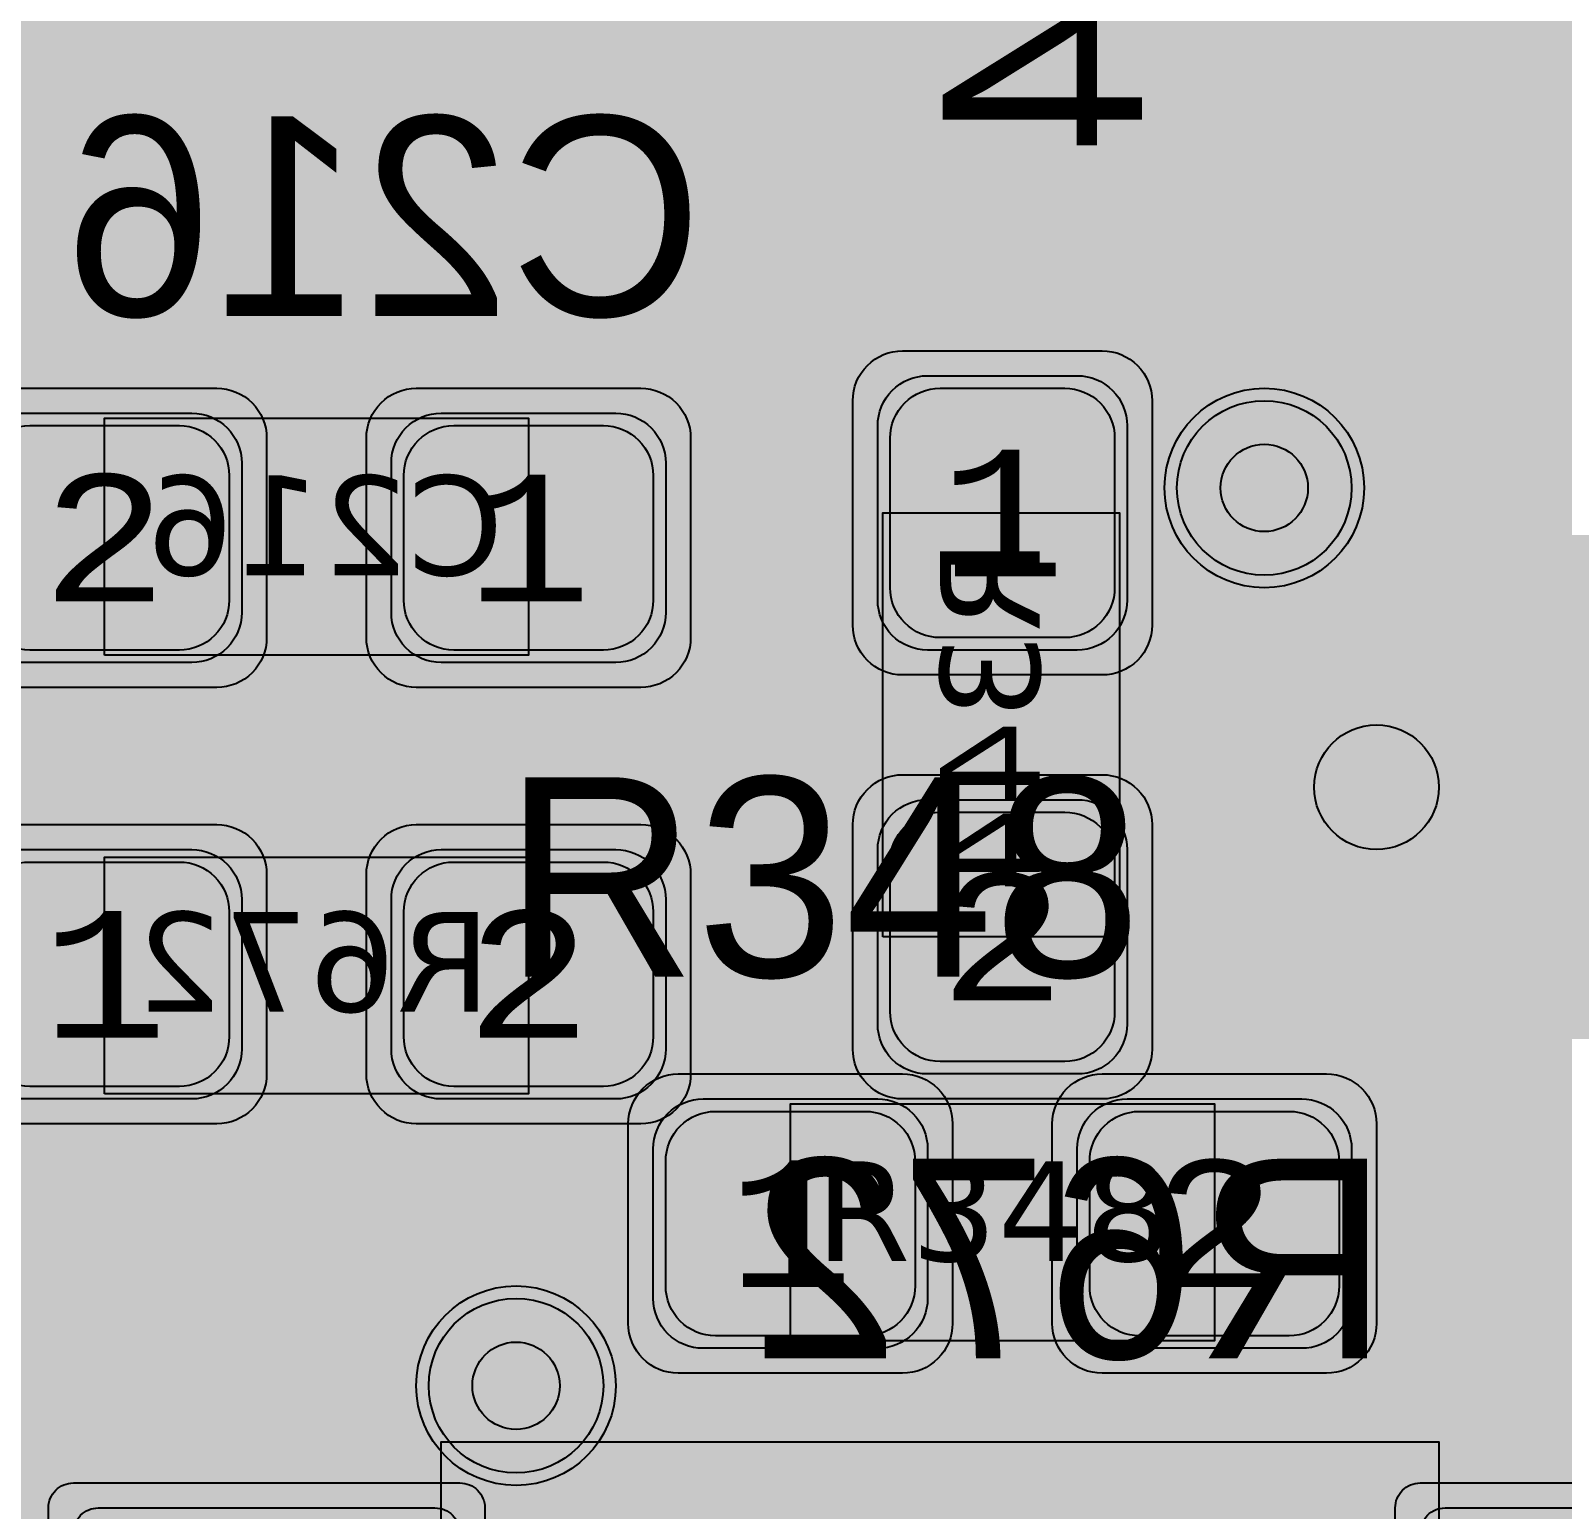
# Model space of a CAD drawing. Extents: x -28 to 199, y -61 to 255.
# Drawn here: x 148.35 to 154.5, y 148.6 to 154.53 of the extents above; entities that cross this region are included whole.
import ezdxf
from ezdxf.enums import TextEntityAlignment as Align

# ---------------------------------------------------------------- set-up
doc = ezdxf.new("R2010")
doc.units = 0
doc.header["$MEASUREMENT"] = 0
for name, color, linetype in [('ASSEMBLY_OUTLINES_BTM', 191, 'CONTINUOUS'), ('ASSEMBLY_OUTLINES_TOP', 102, 'CONTINUOUS'), ('ASSEMBLY_PART_NUMBERS_BTM', 191, 'CONTINUOUS'), ('ASSEMBLY_PART_NUMBERS_TOP', 102, 'CONTINUOUS'), ('ASSEMBLY_REF_DES_BTM', 191, 'CONTINUOUS'), ('ASSEMBLY_REF_DES_TOP', 102, 'CONTINUOUS'), ('DRILL_DRAWING', 21, 'CONTINUOUS'), ('GENERATED_SILKSCREEN_BTM', 255, 'CONTINUOUS'), ('GENERATED_SILKSCREEN_TOP', 140, 'CONTINUOUS'), ('MOUNTING_HOLES_LAYER_2', 42, 'CONTINUOUS'), ('MOUNTING_HOLES_LAYER_3', 42, 'CONTINUOUS'), ('MOUNTING_HOLES_LAYER_BOT21', 42, 'CONTINUOUS'), ('MOUNTING_HOLES_LAYER_TOP', 42, 'CONTINUOUS'), ('PART_PADS_SMD_BTM', 10, 'CONTINUOUS'), ('PART_PADS_SMD_TOP', 150, 'CONTINUOUS'), ('PIN_NUMBERS_BTM', 8, 'CONTINUOUS'), ('PIN_NUMBERS_TOP', 8, 'CONTINUOUS'), ('PLACEMENT_OUTLINES_BTM', 222, 'CONTINUOUS'), ('PLACEMENT_OUTLINES_TOP', 130, 'CONTINUOUS'), ('PLANE_DATA_LAYER_TOP', 150, 'CONTINUOUS'), ('PLANE_SHAPES_LAYER_2', 230, 'CONTINUOUS'), ('PLANE_SHAPES_LAYER_3', 81, 'CONTINUOUS'), ('PLANE_SHAPES_LAYER_TOP', 150, 'CONTINUOUS'), ('SILKSCREEN_OUTLINES_BTM', 211, 'CONTINUOUS'), ('SILKSCREEN_OUTLINES_TOP', 150, 'CONTINUOUS'), ('SILKSCREEN_REF_DES_BTM', 211, 'CONTINUOUS'), ('SILKSCREEN_REF_DES_TOP', 150, 'CONTINUOUS'), ('SOLDERMASK_PADS_BTM', 12, 'CONTINUOUS'), ('SOLDERMASK_PADS_TOP', 180, 'CONTINUOUS'), ('SOLDERPASTE_PADS_BTM', 12, 'CONTINUOUS'), ('SOLDERPASTE_PADS_TOP', 180, 'CONTINUOUS'), ('TRACES_LAYER_2', 230, 'CONTINUOUS'), ('TRACES_LAYER_BOTTOM', 10, 'CONTINUOUS'), ('TRACES_LAYER_TOP', 150, 'CONTINUOUS'), ('VIA_HOLES_LAYER_2', 30, 'CONTINUOUS'), ('VIA_HOLES_LAYER_3', 30, 'CONTINUOUS'), ('VIA_HOLES_LAYER_BOTTOM', 30, 'CONTINUOUS'), ('VIA_HOLES_LAYER_TOP', 30, 'CONTINUOUS'), ('VIA_PADS_LAYER_2', 230, 'CONTINUOUS'), ('VIA_PADS_LAYER_3', 81, 'CONTINUOUS'), ('VIA_PADS_LAYER_BOTTOM', 10, 'CONTINUOUS'), ('VIA_PADS_LAYER_TOP', 150, 'CONTINUOUS')]:
    doc.layers.add(name, color=color, linetype=linetype)
doc.styles.add('COURIER_NEW', font='COUR.TTF')
doc.styles.add('VERDANA', font='verdana.TTF')
doc.styles.add('VERIBEST_GERBER_0', font='txt')

msp = doc.modelspace()

# ---------------------------------------------------------------- hatches: boundary and pattern name
at = {"layer": 'MOUNTING_HOLES_LAYER_2'}
h = msp.add_hatch(color=256, dxfattribs=at)
edge = h.paths.add_edge_path()
edge.add_arc((153.75, 151.5), 0.25, 0, 360)
at = {"layer": 'MOUNTING_HOLES_LAYER_3'}
h = msp.add_hatch(color=256, dxfattribs=at)
edge = h.paths.add_edge_path()
edge.add_arc((153.75, 151.5), 0.25, 0, 360)
at = {"layer": 'MOUNTING_HOLES_LAYER_BOT21'}
h = msp.add_hatch(color=256, dxfattribs=at)
edge = h.paths.add_edge_path()
edge.add_arc((153.75, 151.5), 0.25, 0, 360)
at = {"layer": 'MOUNTING_HOLES_LAYER_TOP'}
h = msp.add_hatch(color=256, dxfattribs=at)
edge = h.paths.add_edge_path()
edge.add_arc((153.75, 151.5), 0.25, 0, 360)
at = {"layer": 'PLANE_DATA_LAYER_TOP'}
h = msp.add_hatch(color=256, dxfattribs=at)
h.paths.add_polyline_path([(154.25, 152.209225, -0.5823694133109129), (154.134713, 152.143814, 0.5823676806362501), (153, 151.5), (153, 151.499999, 0.1354740775508314), (153.106186, 151.115287, -0.5823731847991889), (153.040775, 151), (144.250008, 151, 0.414213562373095), (144.25, 150.999992), (144.25, 146.483544, -0.414213562373095), (144.1738, 146.407344), (141.769081, 146.407344, 0.1989121882725248), (141.468561, 146.282864), (141.046025, 145.860328, 0.1989121882725126), (140.921545, 145.559808), (140.921545, 141.440665, 0.1427307751627057), (140.988072, 141.212362, -0.1427301909019749), (141, 141.171429), (141, 137.8262, -0.414213562373095), (140.9238, 137.75), (140.73867, 137.75, -0.1989133663345656), (140.684788, 137.772318), (140.390954, 138.066152, -0.198909955685367), (140.368636, 138.120033), (140.368636, 138.120034, -0.1031534785254389), (140.374987, 138.150489, 0.1031534113604272), (140.5, 138.749998), (140.5, 138.75, 0.9999999999999999), (137.5, 138.75), (137.5, 138.749998, 0.1031534113604272), (137.625013, 138.150489, -0.1031534785254389), (137.631364, 138.120034), (137.631364, 138.120033, -0.198909955685367), (137.609046, 138.066152), (136.065212, 136.522318, -0.1989133663345656), (136.01133, 136.5), (132.5762, 136.5, -0.414213562373095), (132.5, 136.5762), (132.5, 142.9238, -0.414213562373095), (132.5762, 143), (135.499992, 143, 0.414213562373095), (135.5, 143.000008), (135.5, 146.249992, 0.414213562373095), (135.499992, 146.25), (134.415417, 146.25, -0.6466125677111123), (134.35839, 146.37674, 0.1833038617632562), (134.61, 147.039999), (134.61, 147.04, 0.6130225687010995), (133.021693, 147.848638, -0.6130231653140926), (132.900664, 147.910256), (132.900664, 151.273831, -0.1989099556852985), (132.922982, 151.327712), (133.322952, 151.727682, -0.1989133663345373), (133.376834, 151.75), (144.249992, 151.75, 0.414213562373095), (144.25, 151.750008), (144.25, 153.3238, -0.414213562373095), (144.3262, 153.4), (154.1738, 153.4, -0.414213562373095), (154.25, 153.3238)], flags=0)
h.paths.add_polyline_path([(133.5, 138.75, -0.9999999999999999), (136.5, 138.75, -0.9999999999999999)], flags=0)
at = {"layer": 'PLANE_SHAPES_LAYER_2'}
h = msp.add_hatch(color=256, dxfattribs=at)
h.paths.add_polyline_path([(169.5, 129.25), (149.5, 129.25), (142.25, 122), (142.25, 90.5), (147.5, 90.5), (147.5, 80), (154, 80), (154, 69.25), (131.75, 69.25), (131.75, 73.25), (121.25, 73.25), (121.25, 81), (110.5, 81), (110.5, 125.75), (106.5, 125.75), (106.5, 128.75), (93.5, 128.75), (93.5, 120.25), (91.75, 120.25), (91.75, 121.5), (80, 121.5), (80, 118.25), (73.25, 118.25), (73.25, 124.5), (67.5, 124.5), (67.5, 128), (57.75, 128), (57.75, 120.25), (55.25, 120.25), (55.25, 121.5), (47.5, 121.5), (47.5, 119), (35, 119), (35, 134.75), (32.75, 134.75), (32.75, 159.75), (29.25, 159.75), (29.25, 175.25), (22.5, 175.25), (22.5, 195.25), (17.25, 195.25), (17.25, 198), (22.5, 198), (22.5, 216.5), (40.25, 216.5), (40.25, 235.5), (54.5, 235.5), (54.5, 254), (87.25, 254), (87.25, 236.25), (86.25, 236.25), (86.25, 228.75), (81, 228.75), (81, 218.75), (95.25, 218.75), (95.25, 194.5), (87, 194.5), (87, 172), (131.1, 172), (131.1, 208.75), (115.5, 208.75), (115.5, 213.75), (106.75, 213.75), (106.75, 218.75), (110.25, 222.25), (110.25, 226.25), (142.5, 226.25), (142.5, 221.5), (160.5, 221.5), (160.5, 240.75), (169.5, 240.75)])
h.paths.add_polyline_path([(35.5, 149.5), (41.75, 149.5), (41.75, 152), (39.25, 152), (39.25, 154), (37.75, 154), (37.75, 152), (35.5, 152)], flags=16)
h.paths.add_polyline_path([(37.5, 125.75), (37.5, 128.75), (42.75, 128.75), (42.75, 125.75)], flags=16)
h.paths.add_polyline_path([(52, 127.75), (52, 130.75), (54.25, 130.75), (54.25, 127.75)], flags=16)
h.paths.add_polyline_path([(50.75, 219.5), (50.75, 226.5), (71.75, 226.5), (71.75, 219.5)], flags=16)
h.paths.add_polyline_path([(66.5, 150.75), (66.5, 177.5), (72.25, 177.5), (72.25, 150.75)], flags=16)
h.paths.add_polyline_path([(47.25, 185.25), (73, 185.25), (73, 188.25), (70.25, 188.25), (70.25, 191), (47.25, 191)], flags=16)
h.paths.add_polyline_path([(84.5, 208), (84.5, 212.75), (85, 212.75), (85, 208)], flags=16)
h.paths.add_polyline_path([(61.5, 137.25), (87.75, 137.25), (87.75, 140.5), (84.75, 140.5), (84.75, 143), (61.5, 143)], flags=16)
h.paths.add_polyline_path([(88.75, 127), (88.75, 130), (91, 130), (91, 127)], flags=16)
h.paths.add_polyline_path([(85.5, 130.25), (85.5, 132.5), (91, 132.5), (91, 130.25)], flags=16)
h.paths.add_polyline_path([(108.75, 142.25), (135.75, 142.25), (135.75, 145.75), (132.25, 145.75), (132.25, 149), (108.75, 149)], flags=16)
h.paths.add_polyline_path([(114.25, 126.75), (140.75, 126.75), (140.75, 129.75), (137.25, 129.75), (137.25, 133), (114.25, 133)], flags=16)
h.paths.add_polyline_path([(155.25, 180.25), (166.25, 180.25), (166.25, 186.25), (152.25, 186.25), (152.25, 183), (155.25, 183)], flags=16)
at = {"layer": 'PLANE_SHAPES_LAYER_3'}
h = msp.add_hatch(color=256, dxfattribs=at)
h.paths.add_polyline_path([(169.5, 129.25), (149.5, 129.25), (142.25, 122), (142.25, 90.5), (147.5, 90.5), (147.5, 80), (154, 80), (154, 69.25), (131.75, 69.25), (131.75, 73.25), (121.25, 73.25), (121.25, 81), (110.5, 81), (110.5, 125.75), (106.5, 125.75), (106.5, 128.75), (93.5, 128.75), (93.5, 120.25), (91.75, 120.25), (91.75, 121.5), (80, 121.5), (80, 118.25), (73.25, 118.25), (73.25, 124.5), (67.5, 124.5), (67.5, 127.75), (58.25, 127.75), (58.25, 130.25), (88.75, 130.25), (88.75, 127), (91, 127), (91, 132.5), (55, 132.5), (55, 131.25), (52, 131.25), (52, 127.75), (55, 127.75), (55, 127.25), (57.75, 127.25), (57.75, 120.25), (55.25, 120.25), (55.25, 121.5), (47.5, 121.5), (47.5, 119), (35, 119), (35, 134.75), (32.75, 134.75), (32.75, 159.75), (29.25, 159.75), (29.25, 175.25), (22.5, 175.25), (22.5, 195.25), (17.25, 195.25), (17.25, 198), (22.5, 198), (22.5, 216.5), (40.25, 216.5), (40.25, 235.5), (54.5, 235.5), (54.5, 254), (87.25, 254), (87.25, 236.25), (86.25, 236.25), (86.25, 228.75), (81, 228.75), (81, 218.75), (95.25, 218.75), (95.25, 194.5), (87, 194.5), (87, 172), (131.1, 172), (131.1, 208.75), (115.5, 208.75), (115.5, 213.75), (106.75, 213.75), (106.75, 218.75), (110.25, 222.25), (110.25, 226.25), (142.5, 226.25), (142.5, 221.5), (160.5, 221.5), (160.5, 240.75), (169.5, 240.75)])
h.paths.add_polyline_path([(35.5, 149.5), (41.75, 149.5), (41.75, 152), (39.25, 152), (39.25, 154), (37.75, 154), (37.75, 152), (35.5, 152)], flags=16)
h.paths.add_polyline_path([(37.5, 125.75), (37.5, 128.75), (42.75, 128.75), (42.75, 125.75)], flags=16)
h.paths.add_polyline_path([(50.75, 219.5), (50.75, 226.5), (71.75, 226.5), (71.75, 219.5)], flags=16)
h.paths.add_polyline_path([(66.5, 150.75), (66.5, 177.5), (72.25, 177.5), (72.25, 150.75)], flags=16)
h.paths.add_polyline_path([(47.25, 185.25), (73, 185.25), (73, 188.25), (70.25, 188.25), (70.25, 191), (47.25, 191)], flags=16)
h.paths.add_polyline_path([(84.5, 208), (84.5, 212.75), (85, 212.75), (85, 208)], flags=16)
h.paths.add_polyline_path([(61.5, 137.25), (87.75, 137.25), (87.75, 140.5), (84.75, 140.5), (84.75, 143), (61.5, 143)], flags=16)
h.paths.add_polyline_path([(108.75, 142.25), (135.75, 142.25), (135.75, 145.75), (132.25, 145.75), (132.25, 149), (108.75, 149)], flags=16)
h.paths.add_polyline_path([(114.25, 126.75), (140.75, 126.75), (140.75, 129.75), (137.25, 129.75), (137.25, 133), (114.25, 133)], flags=16)
h.paths.add_polyline_path([(155.25, 180.25), (166.25, 180.25), (166.25, 186.25), (152.25, 186.25), (152.25, 183), (155.25, 183)], flags=16)
at = {"layer": 'VIA_HOLES_LAYER_2'}
h = msp.add_hatch(color=256, dxfattribs=at)
edge = h.paths.add_edge_path()
edge.add_arc((153.3, 152.7), 0.175, 0, 360)
h = msp.add_hatch(color=256, dxfattribs=at)
edge = h.paths.add_edge_path()
edge.add_arc((150.3, 149.1), 0.175, 0, 360)
at = {"layer": 'VIA_HOLES_LAYER_3'}
h = msp.add_hatch(color=256, dxfattribs=at)
edge = h.paths.add_edge_path()
edge.add_arc((153.3, 152.7), 0.175, 0, 360)
h = msp.add_hatch(color=256, dxfattribs=at)
edge = h.paths.add_edge_path()
edge.add_arc((150.3, 149.1), 0.175, 0, 360)
at = {"layer": 'VIA_HOLES_LAYER_BOTTOM'}
h = msp.add_hatch(color=256, dxfattribs=at)
edge = h.paths.add_edge_path()
edge.add_arc((153.3, 152.7), 0.175, 0, 360)
h = msp.add_hatch(color=256, dxfattribs=at)
edge = h.paths.add_edge_path()
edge.add_arc((150.3, 149.1), 0.175, 0, 360)
at = {"layer": 'VIA_HOLES_LAYER_TOP'}
h = msp.add_hatch(color=256, dxfattribs=at)
edge = h.paths.add_edge_path()
edge.add_arc((153.3, 152.7), 0.175, 0, 360)
h = msp.add_hatch(color=256, dxfattribs=at)
edge = h.paths.add_edge_path()
edge.add_arc((150.3, 149.1), 0.175, 0, 360)

# ---------------------------------------------------------------- linework, layer by layer
at = {"layer": 'ASSEMBLY_OUTLINES_BTM'}
for points in [[(148.65, 152.03), (148.65, 152.98), (150.35, 152.98), (150.35, 152.03)], [(151.77, 150.9), (151.77, 152.6), (152.72, 152.6), (152.72, 150.9)], [(148.65, 150.27), (148.65, 151.22), (150.35, 151.22), (150.35, 150.27)]]:
    msp.add_lwpolyline(points, close=True, dxfattribs=at)
at = {"layer": 'ASSEMBLY_OUTLINES_BTM', "const_width": 0.2}
msp.add_lwpolyline([(150, 140.125), (150, 148.875), (154, 148.875), (154, 140.125)], close=True, dxfattribs=at)
at = {"layer": 'ASSEMBLY_OUTLINES_TOP'}
msp.add_lwpolyline([(151.4, 149.28), (151.4, 150.23), (153.1, 150.23), (153.1, 149.28)], close=True, dxfattribs=at)
at = {"layer": 'GENERATED_SILKSCREEN_BTM', "const_width": 0.15}
for points in [[(152.7908, 154.4944), (152.7972, 154.4936), (152.8012, 154.4896), (152.8036, 154.484), (152.8044, 154.4784), (152.8036, 154.4728), (152.8012, 154.468), (152.7972, 154.464), (152.7908, 154.4624), (152.5484, 154.4624), (152.5484, 154.4248), (152.5468, 154.4192), (152.5436, 154.4144), (152.538, 154.412), (152.5324, 154.4112), (152.526, 154.412), (152.5204, 154.4144), (152.5164, 154.4192), (152.5156, 154.4248), (152.5156, 154.4624), (152.0452, 154.4624), (152.0412, 154.4632), (152.038, 154.4648), (152.0348, 154.4688), (152.0324, 154.4728), (152.0308, 154.4776), (152.03, 154.4824), (152.0308, 154.4864), (152.034, 154.4904), (152.5196, 154.976)], [(152.5484, 154.9648), (152.5484, 154.4944), (152.7908, 154.4944)], [(152.5156, 154.9248), (152.086, 154.4944), (152.5156, 154.4944), (152.5156, 154.9248)], [(149.3168, 153.4092), (149.3232, 153.4076), (149.3272, 153.4044), (149.3288, 153.3988), (149.3296, 153.3924), (149.3288, 153.3868), (149.3272, 153.3812), (149.3232, 153.3772), (149.3168, 153.3764), (149.0048, 153.3764), (148.9992, 153.3772), (148.9944, 153.3812), (148.992, 153.3868), (148.9912, 153.3924), (148.992, 153.3988), (148.9944, 153.4044), (148.9992, 153.4076), (149.0048, 153.4092), (149.1456, 153.4092), (149.1456, 154.1604), (149.1464, 154.166), (149.1488, 154.17), (149.1528, 154.1724), (149.1584, 154.1732), (149.1624, 154.174), (149.1664, 154.174), (149.1696, 154.1724), (149.1728, 154.1692), (149.3288, 153.95), (149.3304, 153.9468), (149.3312, 153.9444), (149.3312, 153.9388), (149.3288, 153.934), (149.3248, 153.93), (149.32, 153.9268), (149.3144, 153.9252), (149.3112, 153.9252), (149.3088, 153.926), (149.3048, 153.9308), (149.1768, 154.11), (149.1768, 153.4092), (149.3168, 153.4092)], [(152.7908, 153.7384), (152.7972, 153.7376), (152.8012, 153.7336), (152.8036, 153.728), (152.8044, 153.7224), (152.8036, 153.7168), (152.8012, 153.712), (152.7972, 153.708), (152.7908, 153.7064), (152.5484, 153.7064), (152.5484, 153.6688), (152.5468, 153.6632), (152.5436, 153.6584), (152.538, 153.656), (152.5324, 153.6552), (152.526, 153.656), (152.5204, 153.6584), (152.5164, 153.6632), (152.5156, 153.6688), (152.5156, 153.7064), (152.0452, 153.7064), (152.0412, 153.7072), (152.038, 153.7088), (152.0348, 153.7128), (152.0324, 153.7168), (152.0308, 153.7216), (152.03, 153.7264), (152.0308, 153.7304), (152.034, 153.7344), (152.5196, 154.22), (152.5244, 154.2232), (152.5292, 154.2248), (152.534, 154.224), (152.5396, 154.2208), (152.5436, 154.2192), (152.546, 154.216), (152.5476, 154.2128), (152.5484, 154.2088), (152.5484, 153.7384), (152.7908, 153.7384)], [(148.1576, 154.0372), (148.2888, 154.1436), (148.548, 154.1436), (148.6712, 154.0428), (148.6712, 153.7556), (148.5624, 153.8444), (148.5592, 153.8452), (148.5576, 153.846), (148.5568, 153.846), (148.5568, 153.8468), (148.5528, 153.8476), (148.2832, 153.8476), (148.28, 153.8468), (148.28, 153.846), (148.2784, 153.846)], [(148.2776, 153.3772), (148.28, 153.3772), (148.2808, 153.3764), (148.2816, 153.3764), (148.2832, 153.3764), (148.5528, 153.3764), (148.556, 153.3772), (148.5592, 153.378), (148.5624, 153.3796), (148.6968, 153.4892), (148.6992, 153.4908), (148.7, 153.4916), (148.7016, 153.494), (148.7032, 153.4996), (148.704, 153.502), (148.704, 154.0508), (148.7032, 154.0548), (148.7016, 154.058), (148.7, 154.0596), (148.6992, 154.0612), (148.6968, 154.0636), (148.5624, 154.1732), (148.5592, 154.174), (148.5576, 154.1748), (148.556, 154.1756), (148.5528, 154.1764), (148.2832, 154.1764), (148.28, 154.1756), (148.2784, 154.1748)], [(149.7568, 154.1732), (149.6224, 154.0636), (149.62, 154.0596), (149.6192, 154.0564), (149.6176, 154.054), (149.6168, 154.0508), (149.6168, 153.9412), (149.6176, 153.938), (149.6192, 153.9332), (149.62, 153.9292), (149.6224, 153.9276), (150.1552, 153.4948), (150.1552, 153.4092), (149.6328, 153.4092), (149.6272, 153.4076), (149.6224, 153.4044), (149.62, 153.3988), (149.6192, 153.3924), (149.62, 153.3868), (149.6224, 153.3812), (149.6272, 153.378), (149.6328, 153.3764), (150.172, 153.3764), (150.1784, 153.378), (150.1824, 153.382), (150.1864, 153.386), (150.188, 153.3924), (150.188, 153.502), (150.1872, 153.5044), (150.1856, 153.51), (150.184, 153.5124), (150.1832, 153.514), (150.1808, 153.5156), (149.6488, 153.9492), (149.6488, 154.0428), (149.7736, 154.1436), (150.032, 154.1436), (150.1624, 154.0372), (150.168, 154.0356), (150.1736, 154.0364), (150.1784, 154.0388), (150.1824, 154.0436), (150.1848, 154.0484), (150.1856, 154.054), (150.1848, 154.0596), (150.1832, 154.062), (150.1808, 154.0636), (150.0464, 154.1732), (150.0432, 154.174), (150.0416, 154.1748), (150.04, 154.1756), (150.0368, 154.1764), (149.7672, 154.1764), (149.764, 154.1756), (149.7624, 154.1748), (149.76, 154.174), (149.7568, 154.1732)], [(150.8008, 153.3796), (150.9352, 153.4892), (150.9392, 153.4916), (150.94, 153.4948), (150.9416, 153.498), (150.9424, 153.502), (150.9424, 154.0508), (150.9416, 154.0548), (150.94, 154.058), (150.9384, 154.0596), (150.9376, 154.0612), (150.936, 154.0636), (150.8008, 154.1732), (150.7984, 154.174), (150.796, 154.1748), (150.7952, 154.1756), (150.792, 154.1764), (150.5224, 154.1764), (150.5184, 154.1756), (150.5168, 154.1748), (150.5144, 154.174), (150.512, 154.1732), (150.3768, 154.0636), (150.3736, 154.0596), (150.372, 154.0532), (150.3728, 154.0484), (150.3744, 154.0444), (150.3768, 154.0412), (150.3808, 154.038), (150.3848, 154.0356), (150.3888, 154.0348), (150.3928, 154.0348), (150.396, 154.0372), (150.528, 154.1436), (150.7864, 154.1436), (150.9096, 154.0428), (150.9096, 153.51), (150.7864, 153.4092), (150.528, 153.4092), (150.396, 153.5156), (150.3928, 153.5172), (150.3888, 153.518), (150.3848, 153.5172), (150.3808, 153.5148), (150.3768, 153.5116), (150.3744, 153.5076), (150.3728, 153.5028), (150.372, 153.498), (150.3736, 153.4932), (150.3768, 153.4892), (150.512, 153.3796), (150.5152, 153.378), (150.516, 153.3772), (150.5184, 153.3772), (150.5192, 153.3764), (150.52, 153.3764), (150.5224, 153.3764), (150.792, 153.3764), (150.7952, 153.3772), (150.7984, 153.378), (150.8008, 153.3796)], [(152.5156, 154.1688), (152.086, 153.7384), (152.5156, 153.7384), (152.5156, 154.1688)], [(148.6712, 153.714), (148.6712, 153.51), (148.548, 153.4092), (148.2896, 153.4092), (148.1648, 153.51), (148.1648, 153.714), (148.2896, 153.8156), (148.548, 153.8156), (148.6712, 153.714)], [(150.9928, 149.9932), (150.8584, 149.8836), (150.856, 149.8796), (150.8552, 149.8764), (150.8536, 149.874), (150.8528, 149.8708), (150.8528, 149.7612), (150.8536, 149.758), (150.8552, 149.7532), (150.856, 149.7492), (150.8584, 149.7476), (151.3912, 149.3148), (151.3912, 149.2292), (150.8688, 149.2292), (150.8632, 149.2276), (150.8584, 149.2244), (150.856, 149.2188), (150.8552, 149.2124), (150.856, 149.2068), (150.8584, 149.2012), (150.8632, 149.198), (150.8688, 149.1964), (151.408, 149.1964), (151.4144, 149.198), (151.4184, 149.202), (151.4224, 149.206), (151.424, 149.2124), (151.424, 149.322), (151.4232, 149.3244), (151.4216, 149.33), (151.42, 149.3324), (151.4192, 149.334), (151.4168, 149.3356), (150.8848, 149.7692), (150.8848, 149.8628), (151.0096, 149.9636), (151.268, 149.9636), (151.3984, 149.8572), (151.404, 149.8556), (151.4096, 149.8564), (151.4144, 149.8588), (151.4184, 149.8636), (151.4208, 149.8684), (151.4216, 149.874), (151.4208, 149.8796), (151.4192, 149.882), (151.4168, 149.8836), (151.2824, 149.9932), (151.2792, 149.994), (151.2776, 149.9948), (151.276, 149.9956), (151.2728, 149.9964), (151.0032, 149.9964), (151, 149.9956), (150.9984, 149.9948), (150.996, 149.994), (150.9928, 149.9932)], [(152.0696, 149.2204), (152.0712, 149.2148), (152.0704, 149.2092), (152.0672, 149.2044), (152.0624, 149.2012), (152.0568, 149.1996), (152.0512, 149.1988), (152.0464, 149.2004), (152.0424, 149.2052), (151.6112, 149.9724), (151.6096, 149.9764), (151.6096, 149.9796), (151.6096, 149.9828), (151.6112, 149.986), (151.6136, 149.9908), (151.6168, 149.994), (151.6208, 149.9956), (151.6248, 149.9964), (152.1648, 149.9964), (152.1704, 149.9948), (152.1752, 149.9908), (152.1776, 149.986), (152.1784, 149.9796), (152.1776, 149.974), (152.1752, 149.9684), (152.1704, 149.9644), (152.1648, 149.9636), (151.652, 149.9636), (152.0696, 149.2204)], [(152.5048, 149.9932), (152.3704, 149.8836), (152.3672, 149.8796), (152.3656, 149.8732), (152.3664, 149.8684), (152.368, 149.8644), (152.3704, 149.8612), (152.3744, 149.858), (152.3784, 149.8556), (152.3824, 149.8548), (152.3864, 149.8548), (152.3896, 149.8572), (152.5208, 149.9636), (152.78, 149.9636), (152.9032, 149.8628), (152.9032, 149.5756), (152.7944, 149.6644), (152.7912, 149.6652), (152.7896, 149.666), (152.7888, 149.666), (152.7888, 149.6668), (152.7848, 149.6676), (152.5152, 149.6676), (152.512, 149.6668), (152.512, 149.666), (152.5104, 149.666), (152.508, 149.6652), (152.5056, 149.6644), (152.3704, 149.5556), (152.3696, 149.5532), (152.368, 149.5524), (152.3672, 149.5516), (152.3672, 149.55), (152.3656, 149.5444), (152.3648, 149.542), (152.3648, 149.322), (152.3656, 149.318), (152.3672, 149.3148), (152.368, 149.3116), (152.3704, 149.3092), (152.5048, 149.1996), (152.5088, 149.198), (152.5096, 149.1972), (152.512, 149.1972), (152.5128, 149.1964), (152.5136, 149.1964), (152.5152, 149.1964), (152.7848, 149.1964), (152.788, 149.1972), (152.7912, 149.198), (152.7944, 149.1996), (152.9288, 149.3092), (152.9312, 149.3108), (152.932, 149.3116), (152.9336, 149.314), (152.9352, 149.3196), (152.936, 149.322), (152.936, 149.8708), (152.9352, 149.8748), (152.9336, 149.878), (152.932, 149.8796), (152.9312, 149.8812), (152.9288, 149.8836), (152.7944, 149.9932), (152.7912, 149.994), (152.7896, 149.9948), (152.788, 149.9956), (152.7848, 149.9964), (152.5152, 149.9964), (152.512, 149.9956), (152.5104, 149.9948), (152.508, 149.994), (152.5048, 149.9932)], [(153.1256, 149.6924), (153.1232, 149.694), (153.1224, 149.698), (153.1208, 149.702), (153.12, 149.706), (153.12, 149.8708), (153.1208, 149.8748), (153.1224, 149.8772), (153.1224, 149.8796), (153.1232, 149.8804), (153.1248, 149.8812), (153.1256, 149.8828), (153.2616, 149.9932), (153.2656, 149.9948), (153.2688, 149.9956), (153.272, 149.9964), (153.6752, 149.9964), (153.6824, 149.9948), (153.6872, 149.9908), (153.6912, 149.986), (153.6928, 149.9804), (153.6928, 149.2124), (153.6912, 149.206), (153.6872, 149.202), (153.6824, 149.1996), (153.6768, 149.1988), (153.6704, 149.1996), (153.6648, 149.202), (153.6608, 149.206), (153.6592, 149.2124), (153.6592, 149.5804), (153.2832, 149.5804), (153.152, 149.2076), (153.1488, 149.202), (153.1432, 149.1988), (153.1376, 149.198), (153.132, 149.1996), (153.1272, 149.202), (153.1232, 149.206), (153.1216, 149.2116), (153.1224, 149.218), (153.2536, 149.5908), (153.1256, 149.6924)], [(153.6592, 149.9636), (153.2768, 149.9636), (153.152, 149.8628), (153.152, 149.714), (153.2768, 149.6124), (153.6592, 149.6124), (153.6592, 149.9636)], [(152.9032, 149.534), (152.9032, 149.33), (152.78, 149.2292), (152.5216, 149.2292), (152.3968, 149.33), (152.3968, 149.534), (152.5216, 149.6356), (152.78, 149.6356), (152.9032, 149.534)]]:
    msp.add_lwpolyline(points, dxfattribs=at)
for points in [[(149.792098, 152.980005, 1.22306e-05), (149.792089, 152.979995), (149.207911, 152.979995, 1.22306e-05), (149.207902, 152.980005), (149.792098, 152.980005)], [(149.783844, 152.029995), (149.216156, 152.029995, 1.1642e-05), (149.216164, 152.030005), (149.783836, 152.030005, 1.1642e-05), (149.783844, 152.029995)], [(151.770005, 151.457911, 1.22306e-05), (151.769995, 151.457902), (151.769995, 152.042098, 1.22306e-05), (151.770005, 152.042089), (151.770005, 151.457911)], [(152.720005, 151.466156, 1.1642e-05), (152.719995, 151.466164), (152.719995, 152.033836, 1.1642e-05), (152.720005, 152.033844), (152.720005, 151.466156)], [(149.783844, 151.220005, 1.1642e-05), (149.783836, 151.219995), (149.216164, 151.219995, 1.1642e-05), (149.216156, 151.220005), (149.783844, 151.220005)], [(149.792098, 150.269995), (149.207902, 150.269995, 1.22306e-05), (149.207911, 150.270005), (149.792089, 150.270005, 1.22306e-05), (149.792098, 150.269995)], [(154.000005, 148.683206, 1.45686e-05), (153.999995, 148.683204), (153.999995, 148.874995), (150.660552, 148.874995, 6.8599e-06), (150.660558, 148.875005), (154, 148.875005, -0.4142135624), (154.000005, 148.875), (154.000005, 148.683206)], [(150.000005, 148.683204, 1.45686e-05), (149.999995, 148.683206), (149.999995, 148.798965, 8.3189e-06), (150.000005, 148.798955), (150.000005, 148.683204)]]:
    msp.add_lwpolyline(points, format="xyb", dxfattribs=at)
at = {"layer": 'GENERATED_SILKSCREEN_TOP', "const_width": 0.15}
for points in [[(150.924, 151.2224), (150.9264, 151.224), (150.9272, 151.228), (150.9296, 151.232), (150.9296, 151.236), (150.9296, 151.4008), (150.9296, 151.4048), (150.9272, 151.4072), (150.9272, 151.4096), (150.9264, 151.4104), (150.9256, 151.4112), (150.924, 151.4128), (150.788, 151.5232), (150.784, 151.5248), (150.7808, 151.5256), (150.7776, 151.5264), (150.3744, 151.5264), (150.3672, 151.5248), (150.3624, 151.5208), (150.3584, 151.516), (150.3568, 151.5104), (150.3568, 150.7424), (150.3584, 150.736), (150.3624, 150.732), (150.3672, 150.7296), (150.3728, 150.7288), (150.3792, 150.7296), (150.3848, 150.732), (150.3888, 150.736), (150.3904, 150.7424), (150.3904, 151.1104), (150.7664, 151.1104), (150.8976, 150.7376), (150.9008, 150.732), (150.9064, 150.7288), (150.9128, 150.728), (150.9176, 150.7296), (150.9224, 150.732), (150.9264, 150.736), (150.9288, 150.7416), (150.9272, 150.748), (150.796, 151.1208), (150.924, 151.2224)], [(151.2552, 150.7296), (151.12, 150.8392), (151.116, 150.8432), (151.1152, 150.848), (151.116, 150.8536), (151.1192, 150.8592), (151.1232, 150.8632), (151.128, 150.8664), (151.1336, 150.8672), (151.1392, 150.8656), (151.2696, 150.7592), (151.528, 150.7592), (151.6528, 150.86), (151.6528, 151.0088), (151.5296, 151.1104), (151.3968, 151.1104), (151.3904, 151.112), (151.3864, 151.1152), (151.384, 151.1208), (151.3832, 151.1264), (151.384, 151.132), (151.3864, 151.1368), (151.3904, 151.1408), (151.3968, 151.1424), (151.5296, 151.1424), (151.6528, 151.244), (151.6528, 151.3928), (151.528, 151.4936), (151.2696, 151.4936), (151.1392, 151.3872), (151.1336, 151.3856), (151.128, 151.3864), (151.1232, 151.3888), (151.1192, 151.3936), (151.116, 151.3984), (151.1152, 151.404), (151.116, 151.4096), (151.12, 151.4136), (151.2552, 151.5232), (151.2576, 151.524), (151.26, 151.5248), (151.2608, 151.5256), (151.264, 151.5264), (151.5336, 151.5264), (151.5376, 151.5256), (151.5392, 151.5248), (151.5416, 151.524), (151.544, 151.5232), (151.6792, 151.4136), (151.6816, 151.4096), (151.6824, 151.4064), (151.684, 151.404), (151.6848, 151.4008), (151.6848, 151.236), (151.684, 151.2336), (151.6824, 151.228), (151.6816, 151.224), (151.6792, 151.2224), (151.5616, 151.1264), (151.6792, 151.0304), (151.68, 151.0288), (151.6816, 151.0272), (151.6824, 151.0264), (151.6824, 151.0248), (151.684, 151.0192), (151.6848, 151.0168), (151.6848, 150.852), (151.684, 150.848), (151.6824, 150.8448), (151.6816, 150.8416), (151.6792, 150.8392), (151.544, 150.7296), (151.5408, 150.728), (151.54, 150.7272), (151.5376, 150.7272), (151.5368, 150.7264), (151.536, 150.7264), (151.5336, 150.7264), (151.264, 150.7264), (151.2608, 150.7272), (151.2576, 150.728), (151.2552, 150.7296)], [(152.3552, 150.7424), (152.356, 150.736), (152.36, 150.732), (152.3656, 150.7296), (152.3712, 150.7288), (152.3768, 150.7296), (152.3816, 150.732), (152.3856, 150.736), (152.3872, 150.7424), (152.3872, 150.9848), (152.4248, 150.9848), (152.4304, 150.9864), (152.4352, 150.9896), (152.4376, 150.9952), (152.4384, 151.0008), (152.4376, 151.0072), (152.4352, 151.0128), (152.4304, 151.0168), (152.4248, 151.0176), (152.3872, 151.0176), (152.3872, 151.488), (152.3864, 151.492), (152.384, 151.4952), (152.3808, 151.4984), (152.3768, 151.5008), (152.372, 151.5024), (152.3672, 151.5032), (152.3632, 151.5024), (152.3592, 151.4992), (151.8736, 151.0136), (151.8704, 151.0088), (151.8688, 151.004), (151.8696, 150.9992), (151.8728, 150.9936), (151.8744, 150.9896), (151.8776, 150.9872), (151.8808, 150.9856), (151.8848, 150.9848), (152.3552, 150.9848), (152.3552, 150.7424)], [(151.9248, 151.0176), (152.3552, 151.4464), (152.3552, 151.0176), (151.9248, 151.0176)], [(153.1624, 151.2312), (153.1368, 151.1544), (153.1624, 151.0776), (153.1624, 151.0752), (153.1632, 151.072), (153.1632, 150.8248), (153.1632, 150.8224), (153.1624, 150.82), (153.1616, 150.8168), (153.1584, 150.8136), (153.0784, 150.7312), (153.0752, 150.728), (153.0704, 150.7272), (153.0672, 150.7264), (152.7736, 150.7264), (152.7712, 150.7264), (152.7688, 150.7272), (152.7656, 150.728), (152.7624, 150.7312), (152.6824, 150.8136), (152.6792, 150.8168), (152.6776, 150.82), (152.6776, 150.8248), (152.6776, 151.072), (152.6776, 151.0752), (152.6776, 151.0768), (152.6784, 151.0776), (152.704, 151.1544), (152.6784, 151.2312), (152.6776, 151.232), (152.6776, 151.2368), (152.6776, 151.4288), (152.6776, 151.432), (152.6792, 151.436), (152.6824, 151.44), (152.7624, 151.5224), (152.7656, 151.5248), (152.7688, 151.5256), (152.7712, 151.5264), (152.7736, 151.5264), (153.0672, 151.5264), (153.0704, 151.5256), (153.0752, 151.5248), (153.0784, 151.5224), (153.1584, 151.44), (153.1616, 151.4352), (153.1624, 151.432), (153.1632, 151.4288), (153.1632, 151.2368), (153.1632, 151.2336), (153.1624, 151.232), (153.1624, 151.2312)], [(150.3904, 151.4936), (150.7728, 151.4936), (150.8976, 151.3928), (150.8976, 151.244), (150.7728, 151.1424), (150.3904, 151.1424), (150.3904, 151.4936)], [(152.7096, 151.42), (152.7096, 151.2384), (152.7312, 151.1696), (153.108, 151.1696), (153.1312, 151.2384), (153.1312, 151.42), (153.06, 151.4936), (152.7816, 151.4936), (152.7096, 151.42)], [(152.7096, 151.0688), (152.7096, 150.832), (152.7816, 150.7592), (153.06, 150.7592), (153.1312, 150.832), (153.1312, 151.0688), (153.108, 151.1376), (152.7312, 151.1376), (152.7096, 151.0688)]]:
    msp.add_lwpolyline(points, dxfattribs=at)
for points in [[(152.542098, 150.230005, 1.22306e-05), (152.542089, 150.229995), (151.957911, 150.229995, 1.22306e-05), (151.957902, 150.230005), (152.542098, 150.230005)], [(152.533844, 149.279995), (151.966156, 149.279995, 1.1642e-05), (151.966164, 149.280005), (152.533836, 149.280005, 1.1642e-05), (152.533844, 149.279995)]]:
    msp.add_lwpolyline(points, format="xyb", dxfattribs=at)
at = {"layer": 'MOUNTING_HOLES_LAYER_2'}
msp.add_circle((153.75, 151.5), 0.25, dxfattribs=at)
at = {"layer": 'MOUNTING_HOLES_LAYER_3'}
msp.add_circle((153.75, 151.5), 0.25, dxfattribs=at)
at = {"layer": 'MOUNTING_HOLES_LAYER_BOT21'}
msp.add_circle((153.75, 151.5), 0.25, dxfattribs=at)
at = {"layer": 'MOUNTING_HOLES_LAYER_TOP'}
msp.add_circle((153.75, 151.5), 0.25, dxfattribs=at)
at = {"layer": 'PART_PADS_SMD_BTM'}
for points in [[(152.55, 153.15, -0.4142135624), (152.75, 152.95), (152.75, 152.25, -0.4142135624), (152.55, 152.05), (151.95, 152.05, -0.4142135624), (151.75, 152.25), (151.75, 152.95, -0.4142135624), (151.95, 153.15)], [(149.2, 152.2, -0.4142135624), (149, 152), (148.3, 152, -0.4142135624), (148.1, 152.2), (148.1, 152.8, -0.4142135624), (148.3, 153), (149, 153, -0.4142135624), (149.2, 152.8)], [(150.9, 152.2, -0.4142135624), (150.7, 152), (150, 152, -0.4142135624), (149.8, 152.2), (149.8, 152.8, -0.4142135624), (150, 153), (150.7, 153, -0.4142135624), (150.9, 152.8)], [(152.55, 151.45, -0.4142135624), (152.75, 151.25), (152.75, 150.55, -0.4142135624), (152.55, 150.35), (151.95, 150.35, -0.4142135624), (151.75, 150.55), (151.75, 151.25, -0.4142135624), (151.95, 151.45)], [(148.1, 151.05, -0.4142135624), (148.3, 151.25), (149, 151.25, -0.4142135624), (149.2, 151.05), (149.2, 150.45, -0.4142135624), (149, 150.25), (148.3, 150.25, -0.4142135624), (148.1, 150.45)], [(149.8, 151.05, -0.4142135624), (150, 151.25), (150.7, 151.25, -0.4142135624), (150.9, 151.05), (150.9, 150.45, -0.4142135624), (150.7, 150.25), (150, 150.25, -0.4142135624), (149.8, 150.45)], [(148.525, 148.51, -0.4142135624), (148.625, 148.61), (149.975, 148.61, -0.4142135624), (150.075, 148.51), (150.075, 148.11, -0.4142135624), (149.975, 148.01), (148.625, 148.01, -0.4142135624), (148.525, 148.11)], [(153.925, 148.51, -0.4142135624), (154.025, 148.61), (155.375, 148.61, -0.4142135624), (155.475, 148.51), (155.475, 148.11, -0.4142135624), (155.375, 148.01), (154.025, 148.01, -0.4142135624), (153.925, 148.11)]]:
    msp.add_lwpolyline(points, format="xyb", close=True, dxfattribs=at)
at = {"layer": 'PART_PADS_SMD_TOP'}
for points in [[(150.85, 150.05, -0.4142135624), (151.05, 150.25), (151.75, 150.25, -0.4142135624), (151.95, 150.05), (151.95, 149.45, -0.4142135624), (151.75, 149.25), (151.05, 149.25, -0.4142135624), (150.85, 149.45)], [(152.55, 150.05, -0.4142135624), (152.75, 150.25), (153.45, 150.25, -0.4142135624), (153.65, 150.05), (153.65, 149.45, -0.4142135624), (153.45, 149.25), (152.75, 149.25, -0.4142135624), (152.55, 149.45)]]:
    msp.add_lwpolyline(points, format="xyb", close=True, dxfattribs=at)
at = {"layer": 'PLACEMENT_OUTLINES_BTM'}
for points in [[(148.65, 152.03), (148.65, 152.98), (150.35, 152.98), (150.35, 152.03)], [(151.77, 150.9), (151.77, 152.6), (152.72, 152.6), (152.72, 150.9)], [(148.65, 150.27), (148.65, 151.22), (150.35, 151.22), (150.35, 150.27)], [(150, 140.125), (150, 148.875), (154, 148.875), (154, 140.125)]]:
    msp.add_lwpolyline(points, close=True, dxfattribs=at)
at = {"layer": 'PLACEMENT_OUTLINES_TOP'}
msp.add_lwpolyline([(151.4, 149.28), (151.4, 150.23), (153.1, 150.23), (153.1, 149.28)], close=True, dxfattribs=at)
at = {"layer": 'PLANE_SHAPES_LAYER_TOP'}
msp.add_solid([(144.25, 151), (154.25, 151), (144.25, 155), (154.25, 155)], dxfattribs=at)
at = {"layer": 'SILKSCREEN_OUTLINES_BTM'}
for points in [[(148.65, 152.03), (148.65, 152.98), (150.35, 152.98), (150.35, 152.03)], [(151.77, 150.9), (151.77, 152.6), (152.72, 152.6), (152.72, 150.9)], [(148.65, 150.27), (148.65, 151.22), (150.35, 151.22), (150.35, 150.27)], [(150, 140.125), (150, 148.875), (154, 148.875), (154, 140.125)], [(150, 140.125), (150, 148.875), (154, 148.875), (154, 140.125)]]:
    msp.add_lwpolyline(points, close=True, dxfattribs=at)
at = {"layer": 'SILKSCREEN_OUTLINES_TOP'}
msp.add_lwpolyline([(151.4, 149.28), (151.4, 150.23), (153.1, 150.23), (153.1, 149.28)], close=True, dxfattribs=at)
at = {"layer": 'SOLDERMASK_PADS_BTM'}
for points in [[(152.65, 153.25, -0.4142135624), (152.85, 153.05), (152.85, 152.15, -0.4142135624), (152.65, 151.95), (151.85, 151.95, -0.4142135624), (151.65, 152.15), (151.65, 153.05, -0.4142135624), (151.85, 153.25)], [(149.3, 152.1, -0.4142135624), (149.1, 151.9), (148.2, 151.9, -0.4142135624), (148, 152.1), (148, 152.9, -0.4142135624), (148.2, 153.1), (149.1, 153.1, -0.4142135624), (149.3, 152.9)], [(151, 152.1, -0.4142135624), (150.8, 151.9), (149.9, 151.9, -0.4142135624), (149.7, 152.1), (149.7, 152.9, -0.4142135624), (149.9, 153.1), (150.8, 153.1, -0.4142135624), (151, 152.9)], [(152.65, 151.55, -0.4142135624), (152.85, 151.35), (152.85, 150.45, -0.4142135624), (152.65, 150.25), (151.85, 150.25, -0.4142135624), (151.65, 150.45), (151.65, 151.35, -0.4142135624), (151.85, 151.55)], [(148, 151.15, -0.4142135624), (148.2, 151.35), (149.1, 151.35, -0.4142135624), (149.3, 151.15), (149.3, 150.35, -0.4142135624), (149.1, 150.15), (148.2, 150.15, -0.4142135624), (148, 150.35)], [(149.7, 151.15, -0.4142135624), (149.9, 151.35), (150.8, 151.35, -0.4142135624), (151, 151.15), (151, 150.35, -0.4142135624), (150.8, 150.15), (149.9, 150.15, -0.4142135624), (149.7, 150.35)], [(148.425, 148.61, -0.4142135624), (148.525, 148.71), (150.075, 148.71, -0.4142135624), (150.175, 148.61), (150.175, 148.01, -0.4142135624), (150.075, 147.91), (148.525, 147.91, -0.4142135624), (148.425, 148.01)], [(153.825, 148.61, -0.4142135624), (153.925, 148.71), (155.475, 148.71, -0.4142135624), (155.575, 148.61), (155.575, 148.01, -0.4142135624), (155.475, 147.91), (153.925, 147.91, -0.4142135624), (153.825, 148.01)]]:
    msp.add_lwpolyline(points, format="xyb", close=True, dxfattribs=at)
at = {"layer": 'SOLDERMASK_PADS_TOP'}
for points in [[(150.75, 150.15, -0.4142135624), (150.95, 150.35), (151.85, 150.35, -0.4142135624), (152.05, 150.15), (152.05, 149.35, -0.4142135624), (151.85, 149.15), (150.95, 149.15, -0.4142135624), (150.75, 149.35)], [(152.45, 150.15, -0.4142135624), (152.65, 150.35), (153.55, 150.35, -0.4142135624), (153.75, 150.15), (153.75, 149.35, -0.4142135624), (153.55, 149.15), (152.65, 149.15, -0.4142135624), (152.45, 149.35)]]:
    msp.add_lwpolyline(points, format="xyb", close=True, dxfattribs=at)
at = {"layer": 'SOLDERPASTE_PADS_BTM'}
for points in [[(152.5, 153.1, -0.4142135624), (152.7, 152.9), (152.7, 152.3, -0.4142135624), (152.5, 152.1), (152, 152.1, -0.4142135624), (151.8, 152.3), (151.8, 152.9, -0.4142135624), (152, 153.1)], [(149.15, 152.25, -0.4142135624), (148.95, 152.05), (148.35, 152.05, -0.4142135624), (148.15, 152.25), (148.15, 152.75, -0.4142135624), (148.35, 152.95), (148.95, 152.95, -0.4142135624), (149.15, 152.75)], [(150.85, 152.25, -0.4142135624), (150.65, 152.05), (150.05, 152.05, -0.4142135624), (149.85, 152.25), (149.85, 152.75, -0.4142135624), (150.05, 152.95), (150.65, 152.95, -0.4142135624), (150.85, 152.75)], [(152.5, 151.4, -0.4142135624), (152.7, 151.2), (152.7, 150.6, -0.4142135624), (152.5, 150.4), (152, 150.4, -0.4142135624), (151.8, 150.6), (151.8, 151.2, -0.4142135624), (152, 151.4)], [(148.15, 151, -0.4142135624), (148.35, 151.2), (148.95, 151.2, -0.4142135624), (149.15, 151), (149.15, 150.5, -0.4142135624), (148.95, 150.3), (148.35, 150.3, -0.4142135624), (148.15, 150.5)], [(149.85, 151, -0.4142135624), (150.05, 151.2), (150.65, 151.2, -0.4142135624), (150.85, 151), (150.85, 150.5, -0.4142135624), (150.65, 150.3), (150.05, 150.3, -0.4142135624), (149.85, 150.5)]]:
    msp.add_lwpolyline(points, format="xyb", close=True, dxfattribs=at)
at = {"layer": 'SOLDERPASTE_PADS_TOP'}
for points in [[(150.9, 150, -0.4142135624), (151.1, 150.2), (151.7, 150.2, -0.4142135624), (151.9, 150), (151.9, 149.5, -0.4142135624), (151.7, 149.3), (151.1, 149.3, -0.4142135624), (150.9, 149.5)], [(152.6, 150, -0.4142135624), (152.8, 150.2), (153.4, 150.2, -0.4142135624), (153.6, 150), (153.6, 149.5, -0.4142135624), (153.4, 149.3), (152.8, 149.3, -0.4142135624), (152.6, 149.5)]]:
    msp.add_lwpolyline(points, format="xyb", close=True, dxfattribs=at)
at = {"layer": 'TRACES_LAYER_2', "const_width": 0.254}
for points in [[(142.023, 211.276691), (142.023, 201.65457), (151.377814, 192.299756), (151.377814, 169.464763), (151.977, 168.865577), (151.977, 163.680423), (152.077, 163.580423), (152.077, 163.019577), (151.977, 162.919577), (151.977, 157.886505), (127, 132.909505), (127, 121.8)], [(152.2, 139.9), (151.3, 140.8), (151.3, 142.442577), (149.623, 144.119577), (149.623, 151.973), (154.223, 156.573), (154.223, 157.571844), (154.932156, 158.281), (155.08679, 158.281), (155.7, 158.89421), (155.7, 179.2)]]:
    msp.add_lwpolyline(points, dxfattribs=at)
at = {"layer": 'TRACES_LAYER_BOTTOM', "const_width": 0.35}
for points in [[(144.4, 145.5), (143.312892, 145.5), (142.394173, 146.418719), (142.394173, 152.34837), (144.098099, 154.052296), (153.688159, 154.052296), (155.15, 152.590455), (155.15, 151.75)], [(152.25, 152.6), (153.2, 152.6), (153.3, 152.7)], [(148.65, 150.75), (148.65, 152.5)], [(150.35, 150.75), (150.35, 152.5)], [(152.25, 150.9), (152.25, 148.225553), (151.064447, 147.04), (149.3, 147.04)], [(152.25, 150.9), (151.375, 150.9), (151.225, 150.75), (150.35, 150.75)], [(148.65, 150.75), (148.65, 149.537), (149.3, 148.887), (149.3, 148.31)], [(149.3, 148.31), (149.775, 148.31), (150.3, 148.835), (150.3, 149.1)]]:
    msp.add_lwpolyline(points, dxfattribs=at)
at = {"layer": 'TRACES_LAYER_TOP'}
for points, const_width in [([(155.2, 153.9), (143.527741, 153.9), (141.027741, 156.4), (138.25, 156.4)], 0.5), ([(155.25, 151.1), (155.25, 151.05), (153.95, 149.75), (153.1, 149.75)], 0.35), ([(151.4, 149.75), (151.35, 149.75), (150.7, 149.1), (150.3, 149.1)], 0.35), ([(153.1, 149.75), (153.1, 148.973), (153.2, 148.873), (153.2, 147.6)], 0.35)]:
    msp.add_lwpolyline(points, dxfattribs=dict(at, const_width=const_width))
at = {"layer": 'VIA_HOLES_LAYER_2'}
for centre in [(153.3, 152.7), (150.3, 149.1)]:
    msp.add_circle(centre, 0.175, dxfattribs=at)
at = {"layer": 'VIA_HOLES_LAYER_3'}
for centre in [(153.3, 152.7), (150.3, 149.1)]:
    msp.add_circle(centre, 0.175, dxfattribs=at)
at = {"layer": 'VIA_HOLES_LAYER_BOTTOM'}
for centre in [(153.3, 152.7), (150.3, 149.1)]:
    msp.add_circle(centre, 0.175, dxfattribs=at)
at = {"layer": 'VIA_HOLES_LAYER_TOP'}
for centre in [(153.3, 152.7), (150.3, 149.1)]:
    msp.add_circle(centre, 0.175, dxfattribs=at)
at = {"layer": 'VIA_PADS_LAYER_2'}
for centre in [(153.3, 152.7), (150.3, 149.1)]:
    msp.add_circle(centre, 0.4, dxfattribs=at)
at = {"layer": 'VIA_PADS_LAYER_3'}
for centre in [(153.3, 152.7), (150.3, 149.1)]:
    msp.add_circle(centre, 0.4, dxfattribs=at)
at = {"layer": 'VIA_PADS_LAYER_BOTTOM'}
for centre in [(153.3, 152.7), (150.3, 149.1)]:
    msp.add_circle(centre, 0.35, dxfattribs=at)
at = {"layer": 'VIA_PADS_LAYER_TOP'}
for centre in [(153.3, 152.7), (150.3, 149.1)]:
    msp.add_circle(centre, 0.35, dxfattribs=at)

# ---------------------------------------------------------------- texts
at = {"layer": 'ASSEMBLY_PART_NUMBERS_BTM', "style": 'VERIBEST_GERBER_0', "text_generation_flag": 2}
for s, p in [('SN74HC245PWR', (152.96, 165.5)), ('CL21B225KOFNNNE', (153.29, 156.75))]:
    msp.add_text(s, height=2.032, rotation=90, dxfattribs=at).set_placement(p, align=Align.TOP_LEFT)
for s, p in [('CL21B106KOQNNNE', (156, 156.46)), ('ERJ-3EKF6200V', (163.25, 156.139998)), ('ERJ-3EKF5362V', (149.5, 153.29)), ('ERJ-3EKF2052V', (156, 152.54)), ('ERJ-3EKF2052V', (158.75, 150.54)), ('GRM1885C1H100JA01D', (149.5, 149.96)), ('CL10C010BB8NNNC', (156, 149.21)), ('ERJ-3GEY0R00V', (158.75, 149.04))]:
    msp.add_text(s, height=2.032, dxfattribs=at).set_placement(p, align=Align.TOP_LEFT)
at = {"layer": 'ASSEMBLY_PART_NUMBERS_TOP', "style": 'VERIBEST_GERBER_0'}
msp.add_text('ERJ-3EKF3923V', height=2.032, dxfattribs=at).set_placement((132.25, 154.46), align=Align.TOP_LEFT)
msp.add_text('GRM1885C1H102JA01D', height=2.032, rotation=270, dxfattribs=at).set_placement((154.46, 150.25), align=Align.TOP_LEFT)
at = {"layer": 'ASSEMBLY_REF_DES_BTM', "style": 'VERDANA', "text_generation_flag": 2}
for s, p in [('C216', (150.25, 152.75)), ('R672', (150.2, 151))]:
    msp.add_text(s, height=0.4, dxfattribs=at).set_placement(p, align=Align.TOP_LEFT)
msp.add_text('R344', height=0.4, rotation=90, dxfattribs=at).set_placement((152, 152.5), align=Align.TOP_LEFT)
at = {"layer": 'ASSEMBLY_REF_DES_TOP', "style": 'VERDANA'}
msp.add_text('R348', height=0.4, dxfattribs=at).set_placement((151.5, 150), align=Align.TOP_LEFT)
at = {"layer": 'DRILL_DRAWING', "style": 'VERIBEST_GERBER_0'}
for s, p in [('A', (155.2, 153.9)), ('A', (153.3, 152.7)), ('R', (153.75, 151.5)), ('A', (150.3, 149.1))]:
    msp.add_text(s, height=2, dxfattribs=at).set_placement(p, align=Align.MIDDLE_CENTER)
at = {"layer": 'PIN_NUMBERS_BTM', "style": 'COURIER_NEW'}
for s, p in [('1', (152.25, 152.6)), ('2', (148.65, 152.5)), ('1', (150.35, 152.5)), ('2', (152.25, 150.9)), ('1', (148.65, 150.75)), ('2', (150.35, 150.75)), ('1', (151.4, 149.75)), ('2', (153.1, 149.75))]:
    msp.add_text(s, height=0.508, dxfattribs=at).set_placement(p, align=Align.MIDDLE_CENTER)
at = {"layer": 'PIN_NUMBERS_TOP', "style": 'COURIER_NEW'}
for s, p in [('1', (152.25, 152.6)), ('2', (148.65, 152.5)), ('1', (150.35, 152.5)), ('2', (152.25, 150.9)), ('1', (148.65, 150.75)), ('2', (150.35, 150.75)), ('1', (151.4, 149.75)), ('2', (153.1, 149.75))]:
    msp.add_text(s, height=0.508, dxfattribs=at).set_placement(p, align=Align.MIDDLE_CENTER)
at = {"layer": 'SILKSCREEN_REF_DES_BTM', "style": 'VERIBEST_GERBER_0', "text_generation_flag": 2}
msp.add_text('R344', height=0.8, rotation=90, dxfattribs=at).set_placement((152.01, 156.6), align=Align.TOP_LEFT)
for s, p in [('C216', (151.05, 154.19)), ('R672', (153.8, 150.01))]:
    msp.add_text(s, height=0.8, dxfattribs=at).set_placement(p, align=Align.TOP_LEFT)
at = {"layer": 'SILKSCREEN_REF_DES_TOP', "style": 'VERIBEST_GERBER_0'}
msp.add_text('R348', height=0.8, dxfattribs=at).set_placement((150.25, 151.54), align=Align.TOP_LEFT)

doc.saveas('drawing.dxf')
